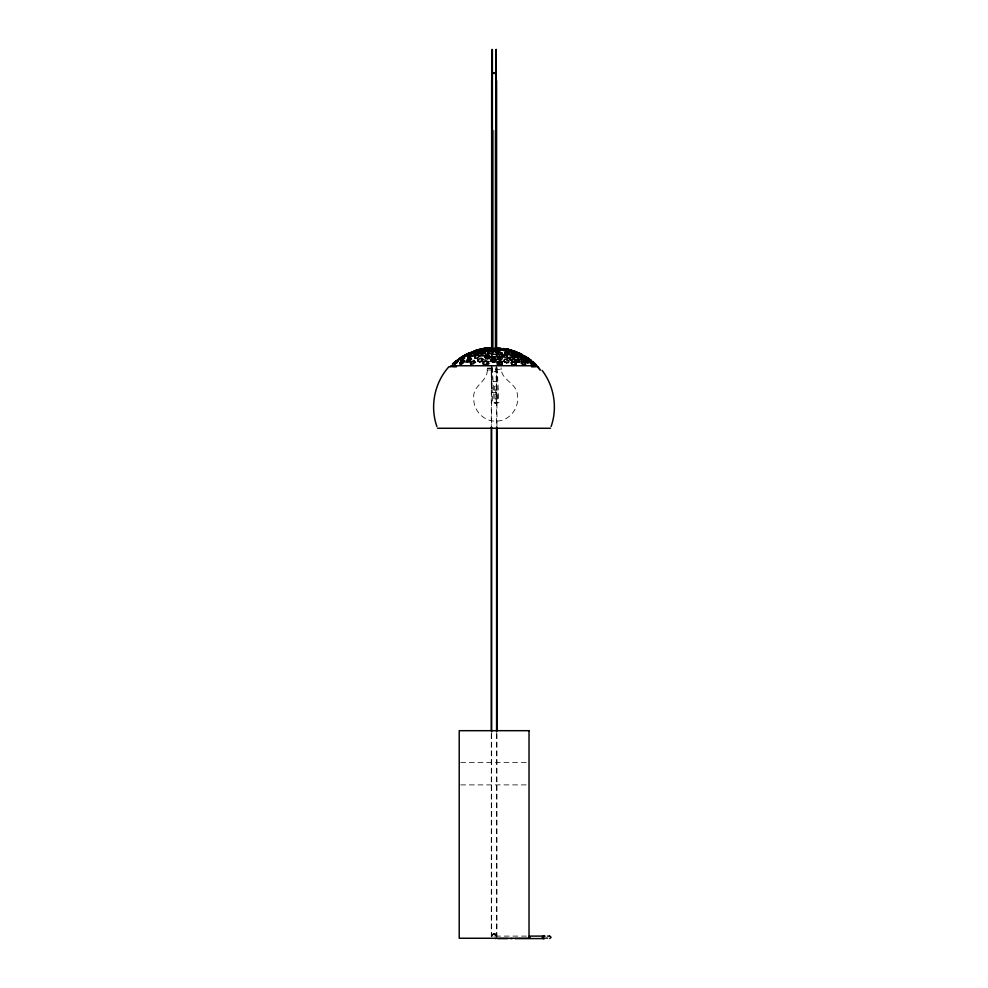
<?xml version="1.0" encoding="UTF-8"?>
<svg xmlns="http://www.w3.org/2000/svg" width="988" height="988" viewBox="0 0 988 988"><rect width="100%" height="100%" fill="white"/><g stroke="black" fill="none" stroke-linecap="round" stroke-linejoin="round"><path stroke-width="0.74" stroke-dasharray="4.94 3.71" d="M487.294 370.092C487.603 381.677 472.227 385.468 473.783 398.263C473.178 410.576 484.281 422.185 496.779 421.049C509.314 420.962 519.243 408.316 517.44 396.126C517.737 383.245 502.065 380.96 501.237 369.401L487.232 370.055L487.158 368.512M487.133 368.166L490.628 368.005M487.393 368.499L495.927 368.079M493.111 381.664L496.47 381.504M491.654 392.594L496.581 392.594M460.729 762.353L527.506 762.353M460.729 784.892L527.506 784.892M495.593 936.105L527.74 936.105M496.68 936.673C497.273 933.03 491.271 933.178 493.16 936.093M501.101 367.832L501.175 369.376M497.174 367.684L498.891 402.771L492.777 403.067L491.061 367.981M495.803 367.746L497.52 402.845M497.038 402.869L494.692 402.981M496.334 403.24L495.494 386.234L494.531 386.283L495.383 403.289M492.432 367.906L494.148 403.005M496.952 425.581L496.952 371.636L491.283 371.636L491.283 425.581M496.952 733.763L496.952 936.723M496.581 366.252L496.581 425.532M496.581 733.479L496.581 936.723M496.223 367.598L496.223 392.594M492.012 366.252L492.012 392.594M491.654 366.252L491.654 425.532M491.654 733.479L491.654 936.723M491.283 733.763L491.283 936.723M495.062 936.093A1.346 1.346 0 0 0 493.765 933.845A1.482 1.334 -32.6 0 0 492.938 934.463A1.346 1.346 0 0 0 492.95 935.821M495.136 934.265A1.346 1.346 0 0 1 494.655 936.093M492.617 936.019A1.741 1.741 0 0 1 494.111 933.413A1.741 1.741 0 0 1 495.618 936.019M493.061 936.192A1.482 1.482 0 0 1 493.061 934.092A1.482 1.482 0 0 1 495.161 934.092A1.482 1.482 0 0 1 495.161 936.192"/><path stroke-width="1.48" d="M531.482 361.435L535.039 364.671M504.769 353.124L504.819 352.802A2.643 1.037 11.3 0 1 505.362 352.444L505.547 352.457A2.643 0.865 11.9 0 1 506.313 352.42L508.079 352.753A2.643 0.865 14.8 0 1 508.869 353.074L509.104 353.198A2.643 1 15.8 0 1 509.845 353.84A2.618 0.963 16.8 0 1 509.833 354.322A2.643 1 15.8 0 1 509.475 354.569L508.869 354.692A2.643 1.087 15.5 0 1 507.77 354.643L507.474 354.593A2.643 1.062 13.4 0 1 506.301 354.272L505.473 353.852A2.643 1.037 11.3 0 1 504.819 353.259L504.819 353.259M491.357 350.283L491.777 349.727A2.643 0.667 -1.9 0 0 491.752 349.505L486.565 349.937A2.643 0.753 -6.8 0 0 486.664 350.221L486.911 350.357A2.643 0.753 -6.8 0 0 487.516 350.493L491.308 350.061M479.575 351.271L479.6 351.209A2.643 0.618 -14 0 0 479.452 351.024L474.549 352.543A2.643 0.642 -19.8 0 0 474.586 352.765L474.672 352.815A2.643 0.679 -19.1 0 0 475.105 352.901L475.302 352.901A2.643 0.716 -18.3 0 0 476.043 352.815L476.315 352.765A2.631 0.766 -17.5 0 0 477.192 352.543L478.044 352.247A2.643 0.753 -15.5 0 0 478.785 351.913L478.995 351.802A2.643 0.704 -14.4 0 0 479.526 351.382L479.575 351.283M516.242 364.313L516.106 364.658A2.643 1.593 26.3 0 1 515.662 365.041M513.056 355.137L512.957 355.47A2.631 1.025 20.2 0 0 513.451 356.211A2.631 1.074 21.4 0 0 514.575 356.964L515.427 357.323A2.643 1.074 23.8 0 0 516.267 357.557M479.538 350.011L484.898 349.32L481.02 350.518L479.711 350.345L484.639 348.9L479.526 349.838M551.094 426.557C557.689 407.859 554.182 386.061 542.066 370.364M454.233 364.066L458.494 360.657L456.579 363.004M485.33 360.04L485.441 361.262L487.615 362.003M530.013 937.908L530.062 936.673M470.745 358.101C470.374 366.956 461.235 358.026 471.671 359.2M519.762 361.929L517.527 359.57L514.921 359.941M468.398 353.482L463.965 355.668M463.977 355.655L469.794 352.753L465.187 355.062M454.702 363.423L454.517 364.078L456.555 363.016M487.862 352.321A2.631 1.112 -6.2 0 1 488.294 351.938L488.714 351.839A2.643 0.914 -4.9 0 1 489.505 351.617L489.801 351.567A2.643 0.926 -3.9 0 1 490.715 351.506L491.814 351.592A2.643 0.939 -1.7 0 1 492.518 351.814L492.926 352.111A2.643 1.013 -0.6 0 1 493.024 352.469L492.296 353.148A2.631 1.136 -2.1 0 1 491.555 353.408L491.271 353.469A2.643 1.136 -3.5 0 1 490.06 353.593L489.764 353.581A2.643 1.124 -4.8 0 1 488.924 353.482L488.677 353.42A2.631 1.112 -6.2 0 1 488.097 353.185L487.8 352.877A2.643 1.037 -7 0 1 487.8 352.494L488.158 352.321A2.643 0.914 -4.9 0 0 488.751 351.345L488.677 351.271M510.598 350.345L505.547 349.196L510.586 350.332M464.866 360.892L464.731 361.991M454.715 363.399L458.296 360.756L454.826 364.09M542.98 936.797L544.141 936.105M477.883 361.287L478.476 360.027L477.599 359.224M485.614 358.521L486.071 357.384L484.528 356.545M474.042 360.299L473.585 361.904L475.512 362.398M449.058 366.585C434.559 382.455 429.718 406.303 436.906 426.557M459.346 359.027L455.382 361.88L459.568 358.644L457.469 360.003M477.92 354.729L478.044 354.581A2.643 1 -15.8 0 1 479.106 353.926L479.674 353.716M459.334 359.027L455.419 361.88L456.888 360.447M482.922 364.066C485.553 361.929 480.958 360.188 479.452 362.102M505.251 353.815L505.658 353.556A2.643 1.013 12.5 0 1 506.585 353.42A2.643 0.988 13.7 0 1 507.733 353.556L508.894 353.926A2.643 1.013 15.8 0 1 509.956 354.581L510.08 354.729A2.643 1.062 16.8 0 1 510.277 355.149M547.562 938.18L545.87 938.044M474.685 358.138L475.512 356.717L473.907 356.322M454.974 361.941L452.479 364.115L456.468 360.657L455.023 361.917M492.827 352.753L493.531 352.346M459.655 362.831L460.729 361.991M519.651 362.188L517.193 362.275L514.921 359.965M499.372 351.246L499.261 351.333A2.643 0.988 5.4 0 0 499.817 352.308L500.274 352.494A2.643 1.037 7 0 0 501.101 352.741L501.41 352.79A2.631 1.013 8.2 0 0 502.312 352.889M470.77 364.115L471.955 362.423L470.807 361.472M543.906 938.18L542.968 938.6M460.161 360.052L463.1 358.99L460.877 361.324M466.756 355.137L467.88 354.433M467.608 358.026L469.078 356.359L467.089 356.495M480.625 349.196L488.714 347.862L487.763 347.899M485.157 349.456L486.565 348.986M464.903 355.087L468.349 353.42M498.236 351.271L498.36 351.209A2.643 0.852 4.6 0 0 498.545 350.728A2.643 0.79 4.2 0 0 497.89 350.283L497.421 350.135A2.643 0.729 3 0 0 496.581 349.999A2.532 0.704 2.1 0 0 495.692 349.95L494.79 349.999A2.643 0.741 0.4 0 0 494.049 350.147L493.679 350.295A2.643 0.803 -0.5 0 0 493.308 350.654L493.308 350.728A2.643 0.877 -0.5 0 0 493.815 351.222L494 351.296A2.631 0.939 0.6 0 0 495.025 351.555L496.235 351.629A2.643 0.939 2.8 0 0 497.112 351.58L497.384 351.543A2.643 0.926 3.9 0 0 498.051 351.358L498.199 351.296M526.332 358.397L526.53 359.212A2.618 0.655 33.9 0 0 527.073 359.731L527.518 360.101A2.606 0.667 35.4 0 0 528.506 360.805L529.827 361.497A2.631 0.618 37.5 0 0 530.26 361.583L533.471 364.708A2.643 0.679 42.1 0 1 532.791 364.696L532.643 364.634A2.643 0.766 41.5 0 1 531.952 364.251L531.717 364.09A2.643 0.741 40 0 1 530.544 363.139L530.124 362.695A2.606 0.716 38.5 0 0 529.407 362.127L529.123 361.929M460.828 361.929L464.249 360.818L462.977 363.09A2.643 1.136 -35.6 0 1 461.26 364.016C456.209 362.917 467.608 358.891 461.174 364.115A2.643 1.087 -38.1 0 1 459.926 364.757M487.813 353.939L488.838 353.568A2.643 1.124 -4.8 0 1 490.048 353.42L490.344 353.432A2.643 1.136 -3.5 0 1 491.184 353.556L492.012 353.914A2.643 1.198 -2.2 0 1 492.246 354.161M497.285 348.653L495.754 348.072L496.927 349.357A2.618 0.655 2.7 0 1 496.322 349.505A2.458 0.618 1.9 0 1 495.568 349.591L492.543 349.357M468.423 354.161L471.004 353.506L469.893 354.606A2.643 0.642 -25.3 0 1 468.559 355.297M541.869 938.044L544.697 938.402M482.144 353.877L482.181 353.865A2.643 1.062 -13.4 0 0 481.156 354.544L481.045 354.68A2.643 1.124 -14.2 0 0 480.946 355.235L481.107 355.47A2.643 1.21 -13.7 0 0 481.798 355.804L482.033 355.853A2.643 1.235 -12.2 0 0 483.157 355.878L483.453 355.828A2.643 1.26 -10.7 0 0 484.898 355.433L485.145 355.31A2.631 1.21 -8.6 0 0 485.997 354.63L486.071 354.482A2.643 1.161 -8 0 0 486.034 353.951L485.96 353.852A2.643 1.074 -8.8 0 0 485.009 353.469L484.75 353.432A2.643 1.062 -10.1 0 0 483.885 353.445L483.589 353.482A2.643 1.037 -11.3 0 0 482.416 353.778L482.193 353.852M468.559 355.297L467.744 355.618M508.165 349.591L506.091 349.382M497.273 348.665L495.507 348.9M507.313 358.249L507.511 358.175A2.421 1.26 16.3 0 1 509.018 358.175L509.289 358.249A2.421 1.235 17.9 0 1 510.537 358.817L510.734 358.965A2.421 1.272 18.9 0 1 511.339 359.793L511.376 359.953M485.824 348.344L480.946 349.233M496.038 348.097L500.928 348.394L495.433 348.122M506.35 350.999L506.214 351.049A2.631 0.79 11.9 0 0 506.449 351.864A2.643 0.84 12.8 0 0 507.326 352.308L507.894 352.494A2.643 0.865 14.8 0 0 508.771 352.741L509.067 352.79M485.837 348.344L483.527 348.517L485.429 348.184M495.791 350.864L496.198 350.715A2.643 0.803 2.3 0 0 496.038 349.752L495.568 349.591M473.684 353.704L474.252 353.543A2.643 0.766 -19.6 0 1 475.018 353.432L475.24 353.42A2.643 0.803 -18.7 0 1 475.858 353.568L475.994 353.939A2.631 0.889 -19 0 1 475.413 354.606A2.631 0.939 -20.2 0 1 474.499 355.174M478.414 349.777L473.425 351.555L475.327 351.271M486.689 359.014L487.343 358.829M465.978 362.139C467.596 362.176 471.054 358.891 467.892 358.99M480.699 355.668L481.724 355.285A2.643 1.149 -12.9 0 0 482.527 354.729L482.663 354.581A2.643 1.099 -12.1 0 0 482.811 353.926L482.342 353.556A2.631 1.013 -12.5 0 0 481.415 353.42A2.631 0.976 -13.7 0 0 480.563 353.494M478.501 349.752L480.489 349.135L479.81 349.27M475.265 351.296L478.464 349.999L475.438 350.505L479.106 349.443M496.532 354.21L496.766 354.149A2.643 1.198 3.7 0 0 497.446 353.889L497.606 353.778A2.643 1.136 3.5 0 0 497.89 353.42L497.149 352.457A2.631 1 3 0 0 496.396 352.222M511.673 355.001L511.846 354.951A2.594 0.963 19.1 0 1 512.784 354.964L513.056 355.013A2.594 0.926 20.2 0 1 514.192 355.359L514.97 355.754A2.594 1.099 22.6 0 1 515.637 356.125A2.556 0.951 23.7 0 1 515.983 356.668L516.094 357.076A2.594 1.062 23.8 0 1 515.625 357.52A2.594 1.099 22.6 0 1 514.501 357.557L514.229 357.508A2.594 1.149 21.3 0 1 513.105 357.162L511.599 356.211A2.594 1.087 17.8 0 1 511.241 355.705A1.89 0.766 19.1 0 1 511.216 355.396L511.228 355.322A2.594 1.087 17.8 0 1 511.685 354.951M487.813 358.558L489.369 358.298M488.615 362.707L487.813 362.929L488.628 363.065M549.501 936.167L551.106 937.279L549.736 938.6M493.518 361.929L494.173 361.83A2.643 1.68 1.2 0 0 495.63 360.953C496.433 356.051 486.454 360.571 492.802 361.929M521.121 361.324L521.985 361.336M483.935 359.36L481.983 359.397L480.909 358.249M497.878 357.347L499.422 356.915M497.989 359.484L499.533 359.052M499.039 361.485L496.841 361.769M488.862 361.534L486.825 361.904L487.776 362.04M488.961 363.67L486.936 364.041L487.874 364.177M485.874 348.122L487.739 347.899M496.952 363.905L499.73 363.325M490.085 357.1L486.615 357.631L487.566 357.767M497.149 358.545L500.62 358.014L499.681 357.891M490.715 360.287L496.742 359.632M497.359 362.818L500.83 362.287L499.891 362.151M497.458 364.955L500.694 364.35M493.827 362.102L495.396 361.929M490.196 359.237L495.47 358.718M490.295 361.373L495.581 360.855M491.765 356.927L493.568 356.754M487.566 348.85C501.138 347.788 478.241 347.554 490.048 349.357A2.643 0.642 -4.1 0 1 489.319 349.666L486.454 350.061M503.398 350.53L503.843 350.493A2.643 0.679 10 0 0 504.288 350.357L506.609 350.147L509.203 351.333A2.643 0.667 15.2 0 1 508.894 351.555L508.178 351.629A2.643 0.729 13.6 0 1 507.363 351.58L507.079 351.543A2.631 0.766 12.8 0 1 506.177 351.358L505.597 351.209A2.631 0.729 11 0 1 504.436 350.728A2.643 0.679 10 0 1 503.966 350.283L502.275 349.27L499.236 349.431A2.643 0.63 4.9 0 0 499.286 349.653M487.047 357.076L500.089 356.433M503.46 361.299L503.757 361.299A2.643 1.618 12.8 0 1 505.498 361.769L505.967 362.09A2.631 1.643 15.8 0 1 506.585 362.855L506.659 363.065M485.651 352.889L485.392 352.889A2.643 1 -9.4 0 1 484.342 352.79L484.145 352.728A2.643 0.976 -10.6 0 1 483.737 352.481L483.651 352.333A2.643 0.889 -10.9 0 1 483.737 351.963L483.824 351.864A2.631 0.84 -10.1 0 1 484.565 351.419L485.071 351.234A2.631 0.79 -8.4 0 1 485.935 351.036L487.133 350.938A2.643 0.827 -6.5 0 1 487.924 350.999M492.012 73.05L496.223 73.05M492.382 73.408L495.853 73.408M508.919 360.892L508.758 360.83A2.421 1.383 16.2 0 1 507.14 359.953L506.992 359.793A2.421 1.334 15.3 0 1 506.683 359.126M450.812 365.758L537.188 365.758M449.812 366.807L451.232 366.807M452.566 366.807L456.505 366.807M531.495 366.807L535.434 366.807M536.78 366.807L538.188 366.807M437.523 428.273L550.477 428.273M529.222 936.105L544.796 936.105M547.525 936.105L549.847 936.105M497.668 938.6L507.968 938.6M510.426 938.6L512.278 938.6M515.044 938.6L544.351 938.575M492.802 361.929L493.494 361.941M492.382 351.259L495.853 351.259L495.853 351.938L495.853 49.77M489.393 355.902L489.097 355.89A2.631 1.309 -5.9 0 1 488.01 355.705L487.294 355.297M501.077 354.149L500.867 354.149A2.643 1.173 6.6 0 0 499.706 354.309L499.014 354.704A2.643 1.247 5.5 0 0 498.854 354.976M514.069 354.914L513.624 354.927A2.631 1.025 20.2 0 0 513.068 355.124M521.874 357.088L521.503 357.039A2.594 0.692 27.5 0 1 520.306 356.643L519.095 356.112A2.742 0.815 25.2 0 1 518.132 355.495L518.008 355.396A2.606 0.741 23.8 0 1 517.44 354.803L517.391 354.606A2.532 0.63 23.2 0 1 517.551 354.42L518.91 354.606A2.779 0.618 25.9 0 1 520.59 355.347L522.133 356.211M543.079 936.105L544.783 936.241M495.136 938.575L495.803 938.538A1.457 1.408 -36.4 0 0 496.396 938.18M499.78 360.027L500.718 360.151M510.969 350.048L518.811 353.198M526.357 358.397L529.901 360.62M526.975 357.446L530.507 359.867M505.942 349.344L503.065 348.566L508.227 349.554M506.696 349.023L514.822 351.271M506.548 348.9L505.942 348.776L506.56 348.986M509.462 349.715L508.289 349.431M508.524 349.357L507.511 349.11M500.644 350.234L498.57 349.641A2.643 0.642 4.1 0 1 498.038 349.419C499.039 347.159 506.683 351.148 499.434 349.777M514.587 351.234L518.317 352.889L514.97 351.592M509.536 349.616L511.031 350.048M528 361.41L527.543 361.324A2.643 0.852 35.5 0 0 527.16 361.806L527.197 361.929M528.506 358.545L519.317 353.803L523.949 356.125M506.918 349.085L507.807 349.32M507.301 355.668L506.276 355.285A2.643 1.149 12.9 0 1 505.473 354.729L505.337 354.581A2.643 1.099 12.1 0 1 505.14 354.173M502.275 354.334L503.077 354.63A2.643 1.198 10 0 1 503.929 355.322L504.016 355.47A2.643 1.26 10.7 0 1 503.88 356.186A2.272 1.136 11.3 0 1 503.448 356.483A2.643 1.334 9.7 0 1 502.114 356.742L501.818 356.742A2.643 1.359 8 0 1 500.607 356.557L499.582 356.137M515.131 355.124L515.995 355.433M514.439 351.296L513.427 350.999L517.675 353.235M492.518 349.344L492.061 348.912L495.359 348.221M530.05 361.398L529.889 361.336A2.631 0.618 37.5 0 0 529.383 361.386L529.383 361.386A2.631 0.704 36.9 0 0 529.457 361.83L529.543 361.979A2.643 0.729 38.4 0 0 530.334 362.929L530.556 363.09A2.643 0.741 40 0 1 531.297 364.066L531.359 364.202A2.643 0.852 40.8 0 1 531.421 364.51M543.696 938.575L542.918 938.044M516.144 353.259L513.945 352.741A2.631 0.63 19.8 0 0 513.599 352.852L513.599 353.173A2.643 0.716 20.4 0 0 514.303 353.79L514.526 353.926A2.643 0.766 21.7 0 0 515.847 354.581L516.131 354.68M530.062 361.398L528.79 359.311L532.927 362.584L531.532 361.534M520.8 353.852C513.921 350.629 527.641 357.224 520.775 353.988M515.687 360.991L515.489 360.892A2.618 1.346 23.3 0 1 514.34 360.015L514.229 359.879A2.618 1.297 22.1 0 1 513.908 358.977L514.019 358.706A2.618 1.297 22.1 0 1 514.266 358.483M523.097 358.854L521.825 358.311A2.618 0.889 29.4 0 0 521.121 358.187L521.034 358.187A2.618 0.951 28.4 0 0 520.429 358.632L520.491 358.916A2.618 1.037 28.7 0 0 521.17 359.793L521.38 359.978M524.097 356.668L526.382 357.594L524.183 355.729L528.543 358.533M529.099 361.917L528.913 361.806A2.643 0.778 36.2 0 0 528.21 361.472M523.294 361.855L524.048 362.374A2.618 1.087 34.1 0 1 524.653 362.966L524.69 363.004A2.309 0.988 35.6 0 1 525.011 363.522L525.036 363.572A2.618 1.186 34.4 0 1 525.171 364.103L525.147 364.263A2.618 1.223 35.8 0 1 524.616 364.733L524.43 364.77A2.618 1.297 34.5 0 1 522.985 364.461L522.183 364.029A2.618 1.321 31.7 0 1 521.096 363.09M523.319 356.186L521.997 355.223M504.436 361.941C515.106 365.35 502.398 354.247 504.436 361.929M512.71 351.271L507.77 350.073L512.71 351.283M523.615 359.187L524.48 359.904A2.618 0.889 33.1 0 1 525.036 360.867L525.036 360.892A2.618 0.988 33.7 0 1 524.332 361.336M534.236 364.115L530.062 360.781M517.885 354.161L518.453 354.84A2.643 0.704 24.6 0 1 518.045 355.087L517.934 355.087A2.643 0.753 23.8 0 1 517.218 355.001M530.531 359.879L531.26 360.534L527.049 357.533M517.218 356.174L517.403 356.322A2.643 0.939 24.7 0 1 517.885 357.063L517.836 357.323A2.643 1.025 25 0 1 517.218 357.619M511.154 351.283L516.02 352.765L511.154 351.271M502.361 364.115L501.929 363.745A2.643 1.766 9.2 0 1 501.534 363.053L501.496 362.843A2.643 1.704 8.8 0 1 501.694 362.077L501.99 361.769A2.643 1.643 10.6 0 1 502.398 361.534M534.31 363.004L532.199 361.287L532.754 361.929M517.984 359.509L518.478 360.015A2.618 1.297 27.6 0 1 517.613 361.509A2.618 1.346 26.1 0 1 515.699 361.003M524.06 357.434L524.727 358.249A2.643 0.704 31.8 0 1 524.566 358.533M523.875 356.051L521.911 355.124M534.323 363.016L536.126 364.807L532.767 361.941M528.012 363.09L527.814 362.892A2.643 0.951 36.1 0 1 527.271 362.127L527.209 361.979M509.116 351.271L509.042 351.135A2.643 0.618 14 0 0 508.017 351.049L507.721 350.999A2.643 0.655 13.3 0 0 506.943 350.938M477.723 355.285L478.069 355.692A2.643 1.149 -16.5 0 0 479.155 355.902A2.643 1.186 -15.1 0 0 479.723 355.865M496.952 427.112L496.952 730.688M496.581 80.645L496.581 347.838M496.581 349.196L496.581 353.667M496.581 427.075L496.581 731.935M496.223 49.4L496.223 88.809M496.223 120.598L496.223 347.665M495.457 130.428L495.457 350.493M492.777 130.428L492.777 350.493M492.382 49.77L492.382 351.938M492.012 49.4L492.012 347.887M491.654 80.645L491.654 347.838M491.654 427.075L491.654 731.935M491.283 427.112L491.283 730.688M522.072 361.2A2.618 1.321 31.7 0 1 523.405 361.694M524.332 361.336A2.618 1.05 32.6 0 1 523.158 361.052M517.551 358.965A2.618 1.346 26.1 0 1 518.008 359.323M521.849 357.076A2.594 0.692 27.5 0 0 522.22 357.001L522.269 356.952A2.618 0.642 28.8 0 0 521.911 356.273L520.466 355.705A2.643 0.679 26.7 0 0 520.071 355.915L520.182 356.236A2.643 0.766 27.4 0 0 520.948 356.989L521.158 357.162A2.643 0.803 28.8 0 0 522.183 357.792M514.118 354.791A2.631 1.074 21.4 0 1 515.193 354.964M516.23 363.93A2.643 1.494 26.9 0 0 515.847 363.115L515.674 362.917A2.643 1.445 25.7 0 0 515.007 362.361C510.574 359.237 509.969 365.943 514.896 365.115A2.643 1.581 26.3 0 0 515.946 364.337L513.958 361.88A2.643 1.445 22.8 0 0 513.044 361.682L512.821 361.67A2.643 1.494 20.9 0 0 511.846 361.88L511.327 362.411A2.631 1.581 20 0 0 511.278 362.979L511.327 363.176A2.631 1.618 21.1 0 0 511.846 364.004L512.513 364.547A2.643 1.63 24.3 0 0 514.476 365.227L514.748 365.239A2.643 1.593 26.3 0 0 515.242 365.19M471.19 355.137A2.643 0.803 -23 0 0 471.054 355.384L471.091 355.668A2.643 0.889 -23.4 0 0 471.807 355.902L472.029 355.89A2.643 0.939 -22.4 0 0 472.795 355.779M506.387 350.901A2.643 0.84 12.8 0 1 506.98 350.802M491.518 350.555A2.643 0.803 -2.3 0 1 491.53 349.999M501.089 353.963A2.643 1.359 8 0 1 502.299 354.149M510.45 351.864A2.631 0.679 17.1 0 1 510.92 352.197M473.351 352.901L473.24 353.148A2.643 0.679 -21.1 0 1 472.474 353.778L472.252 353.914A2.643 0.716 -22.5 0 1 470.906 354.556L470.621 354.667A2.631 0.692 -24.6 0 1 469.337 355.038L469.139 355.075A2.631 0.642 -25.3 0 1 468.67 355.075L470.35 353.519L473.351 352.901M482.23 350.691L482.23 350.765A2.643 0.704 -11.8 0 1 481.724 351.246L481.539 351.358A2.643 0.766 -12.8 0 1 480.551 351.765L479.97 351.938A2.643 0.778 -14.7 0 1 479.081 352.136L478.797 352.185A2.643 0.753 -15.5 0 1 478.019 352.247L477.809 352.247A2.643 0.716 -16.3 0 1 477.315 352.16L477.216 352.111A2.643 0.679 -17.1 0 1 477.105 351.901L482.021 350.505A2.643 0.63 -11.5 0 1 482.23 350.691M508.252 357.767C512.982 364.955 515.785 354.68 508.252 357.767M522.454 359.336C516.613 361.522 516.798 352.815 522.454 359.336M497.544 357.607C502.225 364.424 505.239 353.049 497.544 357.607M470.226 352.827L475.166 350.975L470.263 352.778M497.396 362.547L498.211 364.263A2.643 1.828 7 0 0 500.138 364.856L502.324 364.041L501.756 361.929A2.643 1.655 8.3 0 0 499.805 361.324A2.643 1.667 6 0 0 498.001 361.781L497.396 362.547M521.565 361.867C524.949 369.549 529.025 360.632 521.565 361.867M496.482 352.889L496.631 353.408A2.643 1.198 3.7 0 0 498.076 354.136L498.372 354.198A2.631 1.186 5.2 0 0 499.582 354.322A2.631 1.173 6.6 0 0 500.694 354.198L500.928 354.136A2.631 1.161 8 0 0 501.459 353.865L501.583 353.766A2.643 1.099 7.5 0 0 501.731 353.408L500.644 352.444A2.643 0.976 6.5 0 0 499.829 352.222A2.631 0.976 5.4 0 0 498.619 352.099A2.631 0.988 4.2 0 0 497.52 352.222A2.643 1 3 0 0 496.89 352.444L496.495 352.852M482.774 359.879C481.131 364.103 474.351 359.928 480.279 358.607A2.384 1.272 -14.5 0 1 481.897 358.656L482.774 359.879M484.812 357.076C491.604 362.374 491.283 350.962 484.812 357.076M470.35 363.004L470.967 364.078L472.573 364.004A2.421 1.408 -25.1 0 0 474.178 363.09L474.82 361.867A2.408 1.321 -22.8 0 0 474.154 361.065L471.968 361.373L470.374 362.88M464.644 357.977C460.136 363.942 458.457 358.15 464.656 357.928M474.042 354.507L474.018 354.606A2.618 0.889 -21.2 0 0 474.154 354.89A2.643 0.939 -20.2 0 0 475.006 355.087A2.631 0.976 -19.1 0 0 476.364 354.89A2.618 1.013 -18 0 0 477.229 354.618L477.513 354.507A2.643 0.976 -16.9 0 0 478.451 353.988L478.637 353.84A2.643 0.914 -15.8 0 0 479.069 353.21L478.933 352.938A2.643 0.84 -15.8 0 0 478.081 352.741A2.643 0.803 -16.7 0 0 477.019 352.864L475.858 353.21A2.643 0.803 -18.7 0 0 474.635 353.84L474.45 353.988A2.643 0.852 -19.9 0 0 474.042 354.507M524.011 357.286L524.517 358.113A2.668 0.704 31.8 0 0 525.344 358.817L527.123 359.904A2.643 0.679 35.4 0 0 527.963 360.225L527.123 358.644L524.011 357.286M479.6 356.211C472.795 362.435 474.388 352.173 479.6 356.211M502.213 355.272L502.188 355.396A2.544 1.235 9.1 0 0 502.497 356.162L502.657 356.31A2.569 1.297 9.7 0 0 503.571 356.816L504.423 357.088A2.655 1.383 12 0 0 505.325 357.199L505.609 357.211A2.668 1.359 13.7 0 0 506.387 357.113L506.807 356.977A2.606 1.247 14.5 0 0 507.338 356.236L507.338 356.211A2.569 1.173 13.7 0 0 506.844 355.495L506.721 355.396A2.618 1.149 12.9 0 0 505.387 354.791L503.361 354.63A2.643 1.198 10 0 0 502.707 354.828L502.534 354.914A2.581 1.186 8.6 0 0 502.213 355.272M488.245 363.004L485.516 364.56A2.643 1.803 -12.4 0 1 483.737 364.127C481.156 361.299 488.838 359.484 488.245 363.004M472.103 355.68C465.719 361.756 466.768 353.605 472.103 355.68M460.457 358.656L464.854 356.26A12.103 2.421 58.7 0 1 464.903 356.088L460.457 358.656M466.361 355.396L461.915 357.804L466.361 355.396M496.68 356.211L496.618 356.273A2.643 1.383 2.7 0 1 495.766 356.705L495.618 356.742A2.631 1.383 0.9 0 1 494 356.89A2.631 1.383 -0.9 0 1 492.407 356.458L492.049 356.211A2.631 1.321 -2.5 0 1 492.456 354.63L492.691 354.556A2.643 1.198 -0.7 0 1 493.79 354.309L494.086 354.284A2.643 1.198 0.7 0 1 495.297 354.371L496.087 354.606A2.643 1.321 2.5 0 1 496.766 356.137L496.68 356.211M485.503 351.864L485.392 351.963A2.643 0.939 -8.7 0 1 484.812 352.296L484.318 352.481A2.643 0.976 -10.6 0 1 483.453 352.728L483.206 352.778A2.643 0.951 -11.7 0 1 481.983 352.901L480.897 352.753A2.631 0.902 -13.8 0 1 480.576 352.518L480.539 352.321A2.643 0.815 -13.8 0 1 480.872 351.876L481.045 351.765A2.643 0.766 -12.8 0 1 481.959 351.345L482.23 351.259A2.643 0.729 -11 0 1 483.12 351.049L483.428 351.012A2.643 0.753 -10.1 0 1 484.293 350.938L485.207 351.036A2.643 0.803 -8.4 0 1 485.614 351.234L485.726 351.419A2.643 0.877 -8.1 0 1 485.528 351.839L485.528 351.839M463.347 355.939L462.94 356.199A11.251 7.064 54.5 0 0 462.656 356.384L458.975 358.78L463.347 355.939M516.02 355.013L515.909 355.038A2.643 0.852 22.1 0 1 515.069 355.025L514.81 354.988A2.643 0.902 21.2 0 1 513.674 354.667L513.476 354.593A2.643 0.889 19 0 1 512.105 353.926L511.908 353.79A2.643 0.852 17.8 0 1 511.611 352.741L511.722 352.753A2.618 0.716 18.3 0 1 512.562 352.753A2.631 0.679 19.1 0 1 513.958 353.099L514.254 353.21A2.643 0.679 21.1 0 1 515.538 353.852A2.643 0.852 22.1 0 1 516.267 354.457L516.304 354.606A2.643 0.803 23 0 1 516.057 355.001L516.057 355.001M529.025 730.688L459.21 730.688L459.21 938.254L529.025 938.254L529.025 730.688M524.418 359.373L524.393 359.373A2.643 0.865 31.7 0 0 523.899 359.756L523.924 359.879A2.594 0.951 32.2 0 0 524.467 360.756L524.653 360.941A2.618 0.988 33.7 0 0 525.307 361.522L526.604 362.312A2.68 0.976 36.1 0 0 527.913 362.695A2.655 0.889 37 0 0 528.382 362.164L528.284 361.929A2.631 0.778 36.2 0 0 527.444 360.929L527.221 360.731A2.655 0.753 34.7 0 0 525.974 359.879L525.702 359.756A2.68 0.815 32.5 0 0 524.554 359.385L524.418 359.373M493.234 349.505L493.494 350.098L493.271 349.456M538.546 367.82L537.954 367.116L540.288 370.068L538.546 367.82"/></g></svg>
